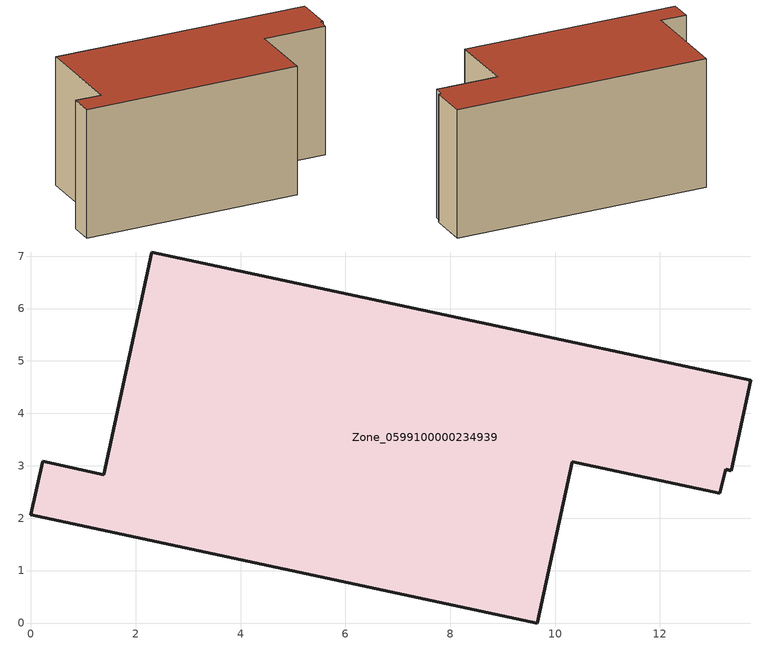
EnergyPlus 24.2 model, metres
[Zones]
Zone_0599100000234939
 floor ground (C_G): 9.66,0 0,2.07 0.22,3.09 1.39,2.83 2.3,7.08 13.73,4.63 13.36,2.91 13.26,2.94 13.14,2.48 10.33,3.08 z0
 wall outside (C_F): 1.39,2.83 0.22,3.09 0,2.07 9.66,0 10.33,3.08 13.14,2.48 13.26,2.94 13.36,2.91 13.73,4.63 2.3,7.08 1.39,2.83 z0:5.93
 roof outside (C_R): 13.14,2.48 13.26,2.94 13.36,2.91 13.73,4.63 2.3,7.08 1.39,2.83 0.22,3.09 0,2.07 9.66,0 10.33,3.08 z5.93
[BUILDING]
Pand.0599100000234939: North Axis=0; Terrain=City; Loads Convergence Tolerance Value=0.04; Temperature Convergence Tolerance Value=0.4; Solar Distribution=FullExterior; Maximum Number of Warmup Days=25; Minimum Number of Warmup Days=1
[Site:Location]
Rotterdam.The.Hague.AP_ZH_NLD Design_Conditions: Latitude=51.96; Longitude=4.45; Time Zone=1; Elevation=-4.5
[SITE:GROUNDTEMPERATURE:BUILDINGSURFACE]
18, 18, 18, 18, 18, 18, 18, 18, 18, 18, 18, 18
[MATERIAL] Thermal Absorptance=0.9; Solar Absorptance=0.7; Visible Absorptance=0.7
Name | Roughness | Thickness | Conductivity | Density | Specific Heat
G.TI.1975-1991 | MediumSmooth | 0.15 | 0.288461 | 540 | 1210
F.TI.1975-1991 | Rough | 0.3 | 0.230769 | 1920 | 840
R.TI.1975-1991 | MediumRough | 0.2 | 0.153846 | 1500 | 1000
[CONSTRUCTION]
C_G: G.TI.1975-1991
C_F: F.TI.1975-1991
C_R: R.TI.1975-1991
[ZONE]
Zone_0599100000234939: Type=1; Multiplier=1; Ceiling Height=Autocalculate; Volume=Autocalculate; Floor Area=autocalculate; Part of Total Floor Area=Yes
[ZONEINFILTRATION:DESIGNFLOWRATE]
Infil_Zone_0599100000234939: Zone or ZoneList or Space or SpaceList=Zone_0599100000234939; Schedule=AlwaysOn; Design Flow Rate Calculation Method=Flow/Area; Flow Rate per Floor Area=0.003; Constant Term Coefficient=1; Temperature Term Coefficient=0; Velocity Term Coefficient=0; Velocity Squared Term Coefficient=0
[HVACTEMPLATE:ZONE:IDEALLOADSAIRSYSTEM]
Zone_0599100000234939: Maximum Heating Supply Air Temperature=50; Minimum Cooling Supply Air Temperature=13; Maximum Heating Supply Air Humidity Ratio=0.0156; Minimum Cooling Supply Air Humidity Ratio=0.0077; Heating Limit=NoLimit; Cooling Limit=NoLimit; Dehumidification Control Type=ConstantSensibleHeatRatio; Cooling Sensible Heat Ratio=0.7; Dehumidification Setpoint=60; Humidification Control Type=None; Humidification Setpoint=30; Outdoor Air Method=None; Outdoor Air Flow Rate per Person=0.00944; Outdoor Air Flow Rate per Zone Floor Area=0; Outdoor Air Flow Rate per Zone=0; Demand Controlled Ventilation Type=None; Outdoor Air Economizer Type=NoEconomizer; Heat Recovery Type=None; Sensible Heat Recovery Effectiveness=0.7; Latent Heat Recovery Effectiveness=0.65
[ZONECONTROL:THERMOSTAT]
ThermostatControl_Zone_0599100000234939: Zone or ZoneList=Zone_0599100000234939; Control Type Schedule=DualSetpointControlType; Control 1=Thermostat_Zone_0599100000234939; Temperature Difference Between Cutout And Setpoint=0
[THERMOSTATSETPOINT:DUALSETPOINT]
Thermostat_Zone_0599100000234939: Heating Setpoint Temperature Schedule=HeatingSetpoint_Zone_0599100000234939; Cooling Setpoint Temperature Schedule=CoolingSetpoint_Zone_0599100000234939
[SCHEDULE:COMPACT]
HeatingSetpoint_Zone_0599100000234939: Through: 12/31, For: AllDays, Until: 24:00, 21
CoolingSetpoint_Zone_0599100000234939: Through: 12/31, For: AllDays, Until: 24:00, 24
DualSetpointControlType: Through: 12/31, For: AllDays, Until: 24:00, 4
AlwaysOn: Through: 12/31, For: AllDays, Until: 24:00, 1
